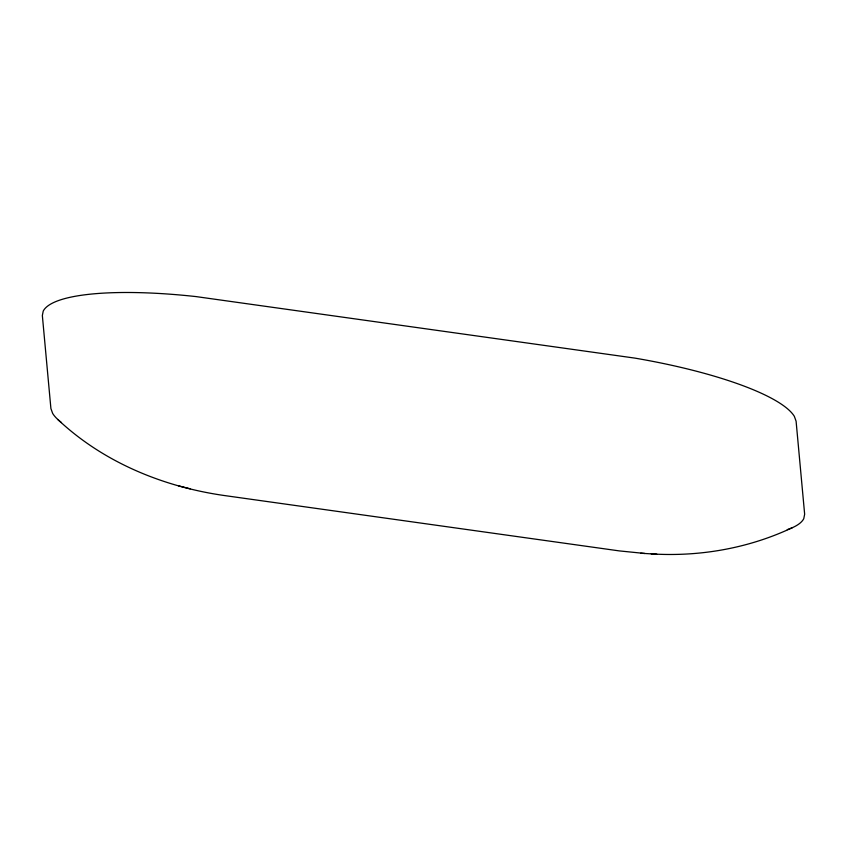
<?xml version="1.0" encoding="UTF-8"?>
<svg xmlns="http://www.w3.org/2000/svg" width="847" height="847" viewBox="0 0 847 847"><rect width="100%" height="100%" fill="white"/><g stroke="black" fill="none" stroke-linecap="round" stroke-linejoin="round"><path stroke-width="1.27" d="M792.496 527.607C748.674 548.327 699.548 556.934 651.258 553.885M57.765 419.445C103.726 462.758 164.54 487.374 226.583 495.844L619.316 550.899L644.779 553.472M640.756 553.239L656.838 554.213M178.611 485.871L190.236 488.804M61.46 422.579A183.397 41.259 8.7 0 1 52.641 413.378L50.905 408.55L42.35 315.55L43.229 311.093A183.397 41.259 8.7 0 1 196.006 296.588L634.879 358.112A183.397 41.259 8.7 0 1 794.359 416.385L796.095 421.213L804.65 514.203L803.771 518.66A183.397 41.259 8.7 0 1 787.265 529.629"/></g></svg>
